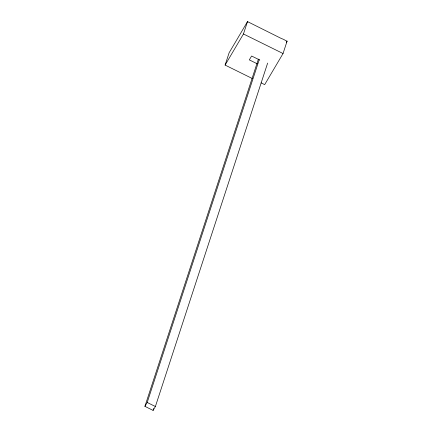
<?xml version="1.0" encoding="UTF-8"?>
<svg xmlns="http://www.w3.org/2000/svg" width="432" height="432" viewBox="0 0 432 432"><rect width="100%" height="100%" fill="white"/><g stroke="black" fill="none" stroke-linecap="round" stroke-linejoin="round"><path stroke-width="0.65" d="M252.693 78.705L225.099 65.081L229.127 52.758L237.951 37.849A10.73 1.112 -63.7 0 1 239.852 34.63L247.498 21.6L281.578 38.615A8.505 4.946 30.5 0 1 285.671 40.635L287.091 41.143L283.046 53.525L264.686 84.629L261.09 82.852M225.099 65.081L243.454 33.977L247.498 21.6M267.635 63.094L155.39 406.517L153.095 410.4L144.909 406.355L258.412 59.087M144.909 406.355L147.199 402.473L259.238 59.692M153.095 410.4L153.727 408.478M286.405 42.385L287.091 41.143M243.454 33.977L283.046 53.525M259.799 60.053L251.608 56.009L249.318 59.891L257.51 63.936M147.199 402.473L155.39 406.517"/></g></svg>
